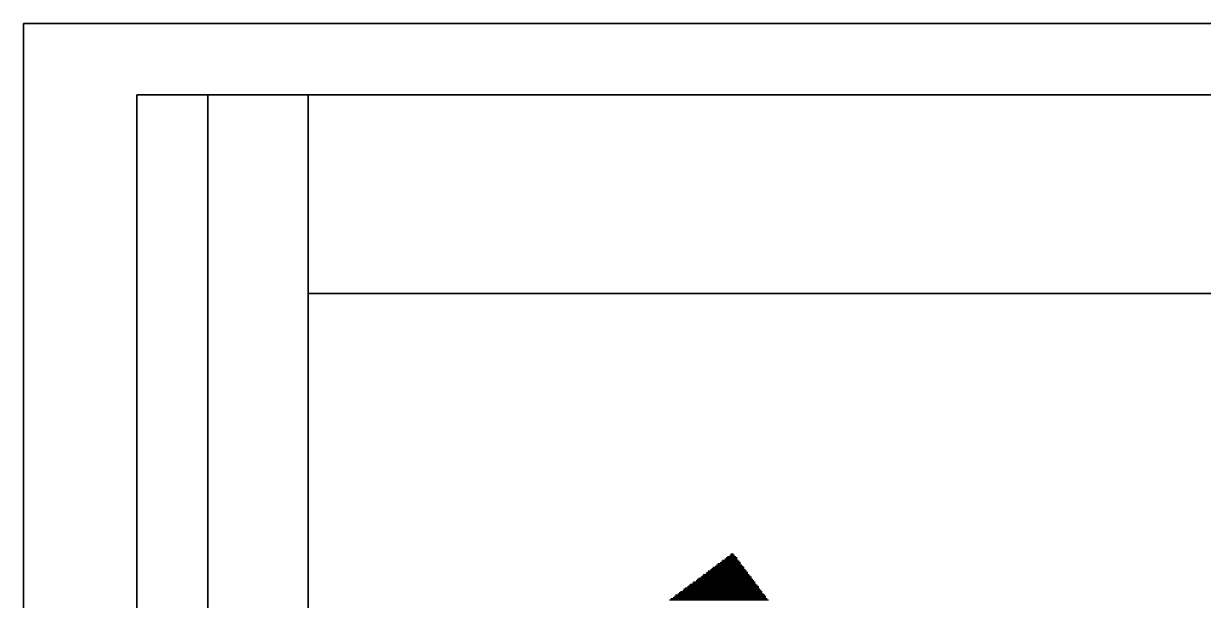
# Model space of a CAD drawing. Extents: x 1 to 210, y 1 to 298.
# Drawn here: x 0.5 to 83.4, y 257.1 to 297.6 of the extents above; entities that cross this region are included whole.
import ezdxf

# ---------------------------------------------------------------- set-up
doc = ezdxf.new("R2010")
doc.units = 0

msp = doc.modelspace()

# ---------------------------------------------------------------- linework, layer by layer
at = {"layer": 'P01347'}
msp.add_lwpolyline([(50.207331, 260.349992), (50.376668, 260.349992)], dxfattribs=at)
at = {"layer": 'P01348'}
msp.add_lwpolyline([(50.122667, 260.265326), (50.461331, 260.265326)], dxfattribs=at)
at = {"layer": 'P01349'}
msp.add_lwpolyline([(49.95333, 260.18066), (50.546, 260.18066)], dxfattribs=at)
at = {"layer": 'P01350'}
msp.add_lwpolyline([(49.868667, 260.095994), (50.630668, 260.095994)], dxfattribs=at)
at = {"layer": 'P01351'}
msp.add_lwpolyline([(49.783998, 260.011326), (50.630668, 260.011326)], dxfattribs=at)
at = {"layer": 'P01352'}
msp.add_lwpolyline([(49.614666, 259.92666), (50.715331, 259.92666)], dxfattribs=at)
at = {"layer": 'P01353'}
msp.add_lwpolyline([(49.529998, 259.841994), (50.8, 259.841994)], dxfattribs=at)
at = {"layer": 'P01354'}
msp.add_lwpolyline([(49.445335, 259.757325), (50.884663, 259.757325)], dxfattribs=at)
at = {"layer": 'P01355'}
msp.add_lwpolyline([(49.275997, 259.672659), (50.884663, 259.672659)], dxfattribs=at)
at = {"layer": 'P01356'}
msp.add_lwpolyline([(49.191334, 259.587993), (50.969332, 259.587993)], dxfattribs=at)
at = {"layer": 'P01357'}
msp.add_lwpolyline([(49.106666, 259.503327), (51.054, 259.503327)], dxfattribs=at)
at = {"layer": 'P01358'}
msp.add_lwpolyline([(48.937334, 259.418659), (51.138664, 259.418659)], dxfattribs=at)
at = {"layer": 'P01359'}
msp.add_lwpolyline([(48.852665, 259.333993), (51.138664, 259.333993)], dxfattribs=at)
at = {"layer": 'P01360'}
msp.add_lwpolyline([(48.767997, 259.249327), (51.223332, 259.249327)], dxfattribs=at)
at = {"layer": 'P01361'}
msp.add_lwpolyline([(48.598665, 259.164661), (51.308001, 259.164661)], dxfattribs=at)
at = {"layer": 'P01362'}
msp.add_lwpolyline([(48.514002, 259.079992), (51.392664, 259.079992)], dxfattribs=at)
at = {"layer": 'P01363'}
msp.add_lwpolyline([(48.429333, 258.995327), (51.392664, 258.995327)], dxfattribs=at)
at = {"layer": 'P01364'}
msp.add_lwpolyline([(48.260001, 258.910661), (51.477333, 258.910661)], dxfattribs=at)
at = {"layer": 'P01365'}
msp.add_lwpolyline([(48.175332, 258.825992), (51.562001, 258.825992)], dxfattribs=at)
at = {"layer": 'P01366'}
msp.add_lwpolyline([(48.090664, 258.741326), (51.646665, 258.741326)], dxfattribs=at)
at = {"layer": 'P01367'}
msp.add_lwpolyline([(47.921332, 258.65666), (51.646665, 258.65666)], dxfattribs=at)
at = {"layer": 'P01368'}
msp.add_lwpolyline([(47.836663, 258.571994), (51.731333, 258.571994)], dxfattribs=at)
at = {"layer": 'P01369'}
msp.add_lwpolyline([(47.752, 258.487326), (51.815996, 258.487326)], dxfattribs=at)
at = {"layer": 'P01370'}
msp.add_lwpolyline([(47.582663, 258.40266), (51.900665, 258.40266)], dxfattribs=at)
at = {"layer": 'P01371'}
msp.add_lwpolyline([(47.498, 258.317994), (51.900665, 258.317994)], dxfattribs=at)
at = {"layer": 'P01372'}
msp.add_lwpolyline([(47.328668, 258.233325), (51.985334, 258.233325)], dxfattribs=at)
at = {"layer": 'P01373'}
msp.add_lwpolyline([(47.243999, 258.148659), (52.069997, 258.148659)], dxfattribs=at)
at = {"layer": 'P01374'}
msp.add_lwpolyline([(47.159331, 258.063993), (52.154665, 258.063993)], dxfattribs=at)
at = {"layer": 'P01375'}
msp.add_lwpolyline([(46.989999, 257.979328), (52.154665, 257.979328)], dxfattribs=at)
at = {"layer": 'P01376'}
msp.add_lwpolyline([(46.90533, 257.894659), (52.239334, 257.894659)], dxfattribs=at)
at = {"layer": 'P01377'}
msp.add_lwpolyline([(46.820667, 257.809993), (52.323997, 257.809993)], dxfattribs=at)
at = {"layer": 'P01378'}
msp.add_lwpolyline([(46.65133, 257.725327), (52.408666, 257.725327)], dxfattribs=at)
at = {"layer": 'P01379'}
msp.add_lwpolyline([(46.566667, 257.640658), (52.408666, 257.640658)], dxfattribs=at)
at = {"layer": 'P01380'}
msp.add_lwpolyline([(46.481998, 257.555993), (52.493334, 257.555993)], dxfattribs=at)
at = {"layer": 'P01381'}
msp.add_lwpolyline([(46.312666, 257.471327), (52.577998, 257.471327)], dxfattribs=at)
at = {"layer": 'P01382'}
msp.add_lwpolyline([(46.227998, 257.386661), (52.662666, 257.386661)], dxfattribs=at)
at = {"layer": 'P01383'}
msp.add_lwpolyline([(46.143334, 257.301992), (52.662666, 257.301992)], dxfattribs=at)
at = {"layer": 'P01384'}
msp.add_lwpolyline([(45.973997, 257.217326), (52.747335, 257.217326)], dxfattribs=at)
at = {"layer": 'P01385'}
msp.add_lwpolyline([(45.889334, 257.13266), (52.831998, 257.13266)], dxfattribs=at)
at = {"layer": 'P04346'}
msp.add_lwpolyline([(0.508, 0.592664), (0.508, 297.603326), (0.508, 0.592664)], dxfattribs=at)
at = {"layer": 'P04347'}
msp.add_lwpolyline([(0.508, 297.603326), (210.481339, 297.603326), (0.508, 297.603326)], dxfattribs=at)
at = {"layer": 'P04350'}
msp.add_lwpolyline([(20.489333, 5.588009), (20.489333, 292.607992), (20.489333, 5.588009)], dxfattribs=at)
at = {"layer": 'P04351'}
msp.add_lwpolyline([(20.489333, 292.607992), (205.485993, 292.607992), (20.489333, 292.607992)], dxfattribs=at)
at = {"layer": 'P04391'}
msp.add_lwpolyline([(8.466667, 172.635328), (8.466667, 292.607992), (8.466667, 172.635328)], dxfattribs=at)
at = {"layer": 'P04392'}
msp.add_lwpolyline([(13.462, 172.635328), (13.462, 292.607992), (13.462, 172.635328)], dxfattribs=at)
at = {"layer": 'P04394'}
msp.add_lwpolyline([(20.489333, 292.607992), (8.466667, 292.607992), (20.489333, 292.607992)], dxfattribs=at)
at = {"layer": 'P04396'}
msp.add_lwpolyline([(90.508666, 278.637993), (20.489333, 278.637993), (90.508666, 278.637993)], dxfattribs=at)

doc.saveas('drawing.dxf')
